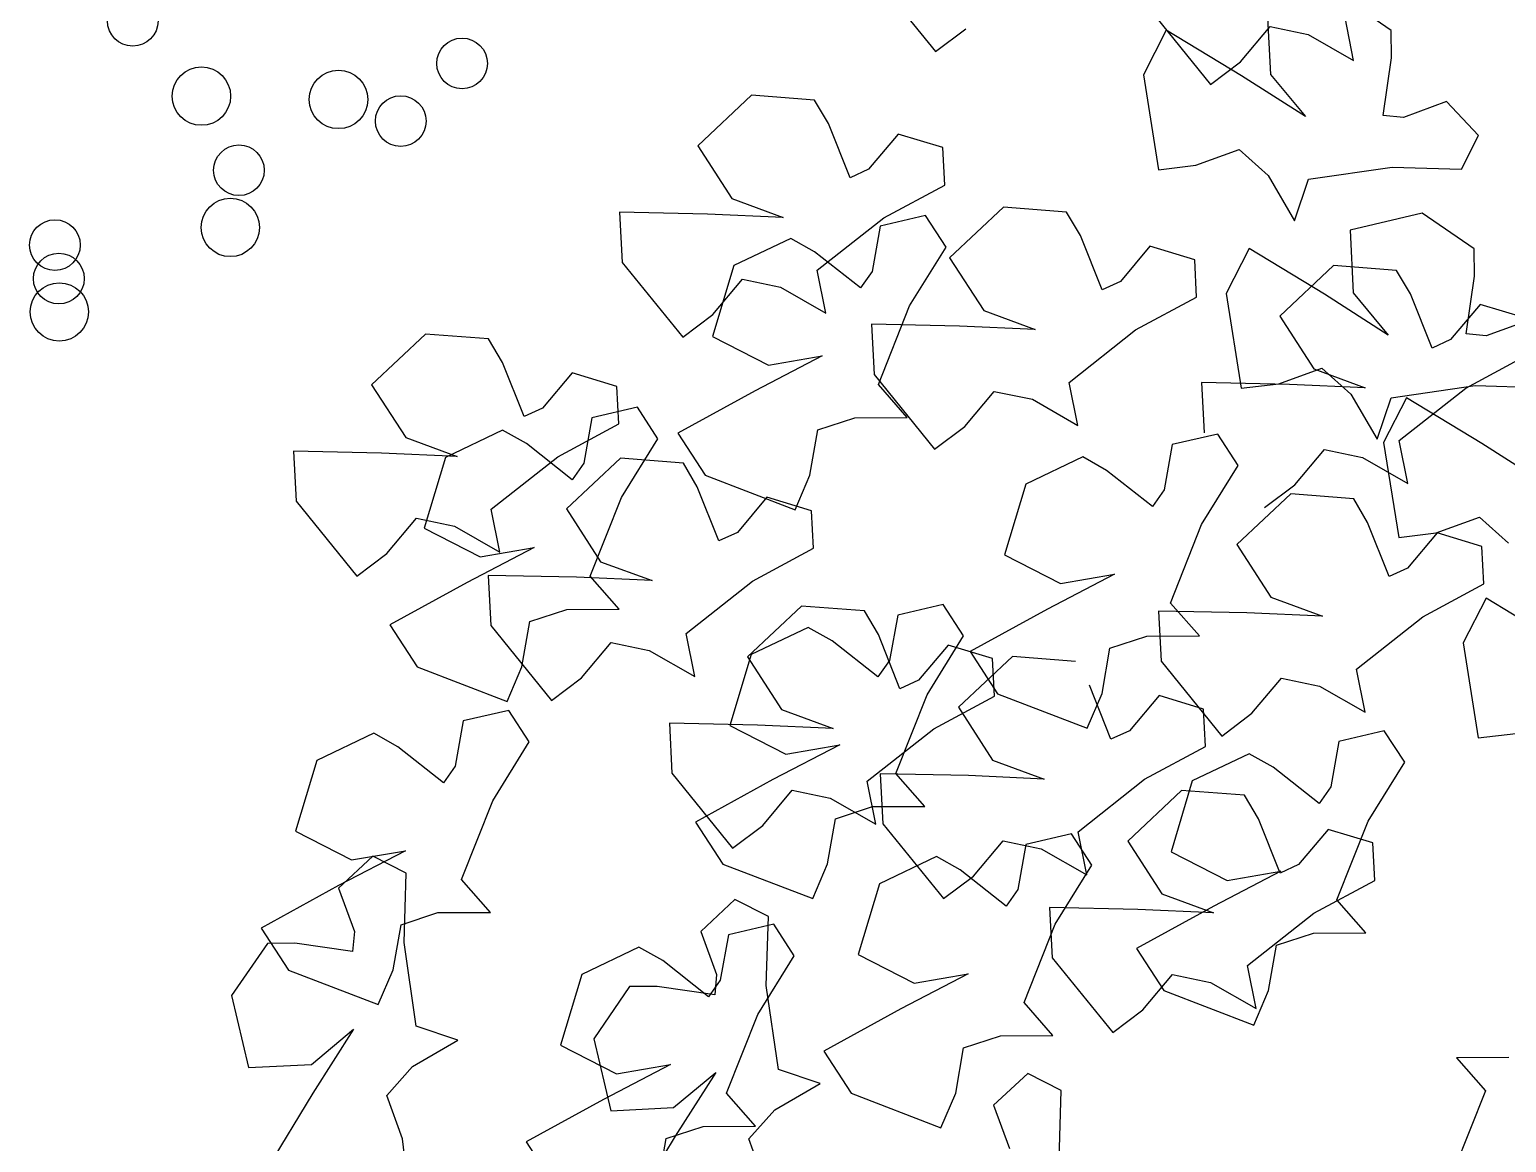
# Model space of a CAD drawing. Header units: millimetres. Extents: x 441061 to 442903, y 4515148 to 4515613.
# Drawn here: x 442219.882 to 442221.385, y 4515583.743 to 4515584.876 of the extents above; entities that cross this region are included whole.
import ezdxf

# ---------------------------------------------------------------- set-up
doc = ezdxf.new("R2010")
doc.units = ezdxf.units.MM
doc.layers.add('01_piscinas', color=254, linetype='Continuous')

msp = doc.modelspace()

# ---------------------------------------------------------------- linework, layer by layer
at = {"layer": '01_piscinas'}
for p, q in [((442220.7422, 4515584.9301), (442220.8038, 4515584.854)), ((442221.2676, 4515584.8755), (442221.2146, 4515584.9119)), ((442221.0219, 4515584.8967), (442221.0835, 4515584.8206)), ((442221.1413, 4515584.8947), (442221.1445, 4515584.8308)), ((442221.2292, 4515584.8449), (442221.2205, 4515584.8887)), ((442220.8038, 4515584.854), (442220.8345, 4515584.877)), ((442221.0385, 4515584.8758), (442221.0153, 4515584.8303)), ((442221.1153, 4515584.8293), (442221.0385, 4515584.8758)), ((442221.1141, 4515584.8437), (442221.1442, 4515584.8795)), ((442221.1442, 4515584.8795), (442221.183, 4515584.8714)), ((442221.183, 4515584.8714), (442221.2292, 4515584.8449)), ((442221.2679, 4515584.8477), (442221.2676, 4515584.8755)), ((442221.0835, 4515584.8206), (442221.1141, 4515584.8437)), ((442221.2593, 4515584.7889), (442221.2679, 4515584.8477)), ((442221.0153, 4515584.8303), (442221.0306, 4515584.7335)), ((442221.1802, 4515584.7879), (442221.1153, 4515584.8293)), ((442221.1445, 4515584.8308), (442221.1802, 4515584.7879)), ((442220.6166, 4515584.8097), (442220.5618, 4515584.7581)), ((442220.6807, 4515584.8046), (442220.6166, 4515584.8097)), ((442220.6949, 4515584.7807), (442220.6807, 4515584.8046)), ((442221.3239, 4515584.803), (442221.2799, 4515584.787)), ((442221.3564, 4515584.7684), (442221.3239, 4515584.803)), ((442220.7169, 4515584.7255), (442220.6949, 4515584.7807)), ((442221.2799, 4515584.787), (442221.2593, 4515584.7889)), ((442220.7657, 4515584.77), (442220.7356, 4515584.7341)), ((442220.8112, 4515584.7562), (442220.7657, 4515584.77)), ((442221.339, 4515584.7343), (442221.3564, 4515584.7684)), ((442220.5618, 4515584.7581), (442220.5965, 4515584.7043)), ((442220.8132, 4515584.7181), (442220.8112, 4515584.7562)), ((442221.0687, 4515584.7382), (442221.1127, 4515584.7542)), ((442221.1127, 4515584.7542), (442221.1422, 4515584.7278)), ((442220.7356, 4515584.7341), (442220.7169, 4515584.7255)), ((442221.0306, 4515584.7335), (442221.0687, 4515584.7382)), ((442221.1833, 4515584.724), (442221.2686, 4515584.7364)), ((442221.2686, 4515584.7364), (442221.339, 4515584.7343)), ((442220.7511, 4515584.6847), (442220.8132, 4515584.7181)), ((442221.1422, 4515584.7278), (442221.169, 4515584.6817)), ((442221.169, 4515584.6817), (442221.1833, 4515584.724)), ((442220.5965, 4515584.7043), (442220.6488, 4515584.685)), ((442220.4822, 4515584.6904), (442220.4849, 4515584.6393)), ((442220.5719, 4515584.6885), (442220.4822, 4515584.6904)), ((442220.6488, 4515584.685), (442220.5719, 4515584.6885)), ((442220.6835, 4515584.6313), (442220.7511, 4515584.6847)), ((442220.7936, 4515584.687), (442220.7474, 4515584.6762)), ((442220.8145, 4515584.655), (442220.7936, 4515584.687)), ((442220.8729, 4515584.6955), (442220.8181, 4515584.644)), ((442220.937, 4515584.6905), (442220.8729, 4515584.6955)), ((442220.9512, 4515584.6666), (442220.937, 4515584.6905)), ((442221.2989, 4515584.6895), (442221.2256, 4515584.6722)), ((442221.3519, 4515584.6531), (442221.2989, 4515584.6895)), ((442220.7474, 4515584.6762), (442220.7392, 4515584.6301)), ((442221.2256, 4515584.6722), (442221.2288, 4515584.6083)), ((442220.6564, 4515584.6637), (442220.5984, 4515584.636)), ((442220.6807, 4515584.6501), (442220.6564, 4515584.6637)), ((442220.7774, 4515584.595), (442220.8145, 4515584.655)), ((442220.9732, 4515584.6114), (442220.9512, 4515584.6666)), ((442221.022, 4515584.6559), (442220.9919, 4515584.62)), ((442221.0675, 4515584.6421), (442221.022, 4515584.6559)), ((442220.7273, 4515584.6133), (442220.6807, 4515584.6501)), ((442220.8181, 4515584.644), (442220.8528, 4515584.5902)), ((442221.0695, 4515584.604), (442221.0675, 4515584.6421)), ((442221.1228, 4515584.6534), (442221.0996, 4515584.6078)), ((442221.1996, 4515584.6069), (442221.1228, 4515584.6534)), ((442221.3521, 4515584.6253), (442221.3519, 4515584.6531)), ((442220.4849, 4515584.6393), (442220.5465, 4515584.5632)), ((442220.5984, 4515584.636), (442220.5768, 4515584.564)), ((442220.6923, 4515584.5875), (442220.6835, 4515584.6313)), ((442220.7392, 4515584.6301), (442220.7273, 4515584.6133)), ((442221.2088, 4515584.6363), (442221.154, 4515584.5847)), ((442221.2729, 4515584.6312), (442221.2088, 4515584.6363)), ((442221.2871, 4515584.6073), (442221.2729, 4515584.6312)), ((442221.3436, 4515584.5665), (442221.3521, 4515584.6253)), ((442220.5772, 4515584.5863), (442220.6073, 4515584.6221)), ((442220.6073, 4515584.6221), (442220.646, 4515584.614)), ((442220.646, 4515584.614), (442220.6923, 4515584.5875)), ((442220.9919, 4515584.62), (442220.9732, 4515584.6114)), ((442220.7456, 4515584.515), (442220.7774, 4515584.595)), ((442221.0074, 4515584.5706), (442221.0695, 4515584.604)), ((442221.0996, 4515584.6078), (442221.1149, 4515584.5111)), ((442221.2645, 4515584.5654), (442221.1996, 4515584.6069)), ((442221.2288, 4515584.6083), (442221.2645, 4515584.5654)), ((442221.3091, 4515584.5521), (442221.2871, 4515584.6073)), ((442221.3579, 4515584.5966), (442221.3278, 4515584.5608)), ((442221.4034, 4515584.5828), (442221.3579, 4515584.5966)), ((442220.5465, 4515584.5632), (442220.5772, 4515584.5863)), ((442220.8528, 4515584.5902), (442220.9051, 4515584.5709)), ((442221.154, 4515584.5847), (442221.1887, 4515584.5309)), ((442221.4082, 4515584.5806), (442221.3642, 4515584.5646)), ((442220.2849, 4515584.5664), (442220.23, 4515584.5148)), ((442220.3489, 4515584.5614), (442220.2849, 4515584.5664)), ((442220.7385, 4515584.5763), (442220.7412, 4515584.5252)), ((442220.8282, 4515584.5744), (442220.7385, 4515584.5763)), ((442220.9051, 4515584.5709), (442220.8282, 4515584.5744)), ((442220.9398, 4515584.5172), (442221.0074, 4515584.5706)), ((442221.3642, 4515584.5646), (442221.3436, 4515584.5665)), ((442220.3631, 4515584.5374), (442220.3489, 4515584.5614)), ((442220.5768, 4515584.564), (442220.6337, 4515584.5347)), ((442221.3278, 4515584.5608), (442221.3091, 4515584.5521)), ((442220.3851, 4515584.4823), (442220.3631, 4515584.5374)), ((442220.6886, 4515584.5442), (442220.6203, 4515584.5087)), ((442220.6337, 4515584.5347), (442220.6886, 4515584.5442)), ((442221.3433, 4515584.5113), (442221.4054, 4515584.5447)), ((442220.4339, 4515584.5268), (442220.4038, 4515584.4909)), ((442220.4794, 4515584.513), (442220.4339, 4515584.5268)), ((442220.7412, 4515584.5252), (442220.8028, 4515584.4491)), ((442221.153, 4515584.5157), (442221.197, 4515584.5317)), ((442221.1887, 4515584.5309), (442221.241, 4515584.5116)), ((442221.197, 4515584.5317), (442221.2265, 4515584.5053)), ((442220.23, 4515584.5148), (442220.2647, 4515584.4611)), ((442220.4814, 4515584.4748), (442220.4794, 4515584.513)), ((442220.6203, 4515584.5087), (442220.5417, 4515584.4655)), ((442220.775, 4515584.4814), (442220.7456, 4515584.515)), ((442220.8335, 4515584.4721), (442220.8636, 4515584.508)), ((442220.8636, 4515584.508), (442220.9023, 4515584.4999)), ((442220.9486, 4515584.4733), (442220.9398, 4515584.5172)), ((442221.0744, 4515584.517), (442221.0771, 4515584.4659)), ((442221.1641, 4515584.5151), (442221.0744, 4515584.517)), ((442221.1149, 4515584.5111), (442221.153, 4515584.5157)), ((442221.241, 4515584.5116), (442221.1641, 4515584.5151)), ((442221.2265, 4515584.5053), (442221.2533, 4515584.4592)), ((442221.2676, 4515584.5015), (442221.3529, 4515584.514)), ((442221.2757, 4515584.4579), (442221.3433, 4515584.5113)), ((442221.3529, 4515584.514), (442221.4233, 4515584.5119)), ((442220.4038, 4515584.4909), (442220.3851, 4515584.4823)), ((442220.5005, 4515584.4918), (442220.4542, 4515584.481)), ((442220.5213, 4515584.4597), (442220.5005, 4515584.4918)), ((442220.9023, 4515584.4999), (442220.9486, 4515584.4733)), ((442221.2533, 4515584.4592), (442221.2676, 4515584.5015)), ((442221.283, 4515584.5015), (442221.2598, 4515584.4559)), ((442221.3598, 4515584.455), (442221.283, 4515584.5015)), ((442220.4193, 4515584.4414), (442220.4814, 4515584.4748)), ((442220.4542, 4515584.481), (442220.446, 4515584.4349)), ((442220.6841, 4515584.4689), (442220.7217, 4515584.4812)), ((442220.7217, 4515584.4812), (442220.775, 4515584.4814)), ((442220.2647, 4515584.4611), (442220.3171, 4515584.4418)), ((442220.3632, 4515584.4685), (442220.3052, 4515584.4408)), ((442220.3875, 4515584.4548), (442220.3632, 4515584.4685)), ((442220.4842, 4515584.3998), (442220.5213, 4515584.4597)), ((442220.5417, 4515584.4655), (442220.5695, 4515584.4226)), ((442220.676, 4515584.4228), (442220.6841, 4515584.4689)), ((442220.8028, 4515584.4491), (442220.8335, 4515584.4721)), ((442221.0909, 4515584.4646), (442221.0446, 4515584.4538)), ((442221.1117, 4515584.4326), (442221.0909, 4515584.4646)), ((442220.1504, 4515584.4471), (442220.1531, 4515584.3961)), ((442220.2402, 4515584.4452), (442220.1504, 4515584.4471)), ((442220.3171, 4515584.4418), (442220.2402, 4515584.4452)), ((442220.4341, 4515584.418), (442220.3875, 4515584.4548)), ((442221.0446, 4515584.4538), (442221.0365, 4515584.4077)), ((442221.1694, 4515584.4129), (442221.1995, 4515584.4487)), ((442221.1995, 4515584.4487), (442221.2382, 4515584.4406)), ((442221.2598, 4515584.4559), (442221.2751, 4515584.3592)), ((442221.2845, 4515584.4141), (442221.2757, 4515584.4579)), ((442221.4247, 4515584.4135), (442221.3598, 4515584.455)), ((442220.3052, 4515584.4408), (442220.2836, 4515584.3687)), ((442220.3517, 4515584.388), (442220.4193, 4515584.4414)), ((442220.4832, 4515584.4399), (442220.4284, 4515584.3883)), ((442220.446, 4515584.4349), (442220.4341, 4515584.418)), ((442220.5473, 4515584.4349), (442220.4832, 4515584.4399)), ((442220.5614, 4515584.4109), (442220.5473, 4515584.4349)), ((442220.9537, 4515584.4413), (442220.8957, 4515584.4136)), ((442220.9779, 4515584.4276), (442220.9537, 4515584.4413)), ((442221.0746, 4515584.3726), (442221.1117, 4515584.4326)), ((442221.2382, 4515584.4406), (442221.2845, 4515584.4141)), ((442220.5695, 4515584.4226), (442220.661, 4515584.3875)), ((442220.661, 4515584.3875), (442220.676, 4515584.4228)), ((442221.0245, 4515584.3908), (442220.9779, 4515584.4276)), ((442220.4524, 4515584.3197), (442220.4842, 4515584.3998)), ((442220.5834, 4515584.3557), (442220.5614, 4515584.4109)), ((442220.6323, 4515584.4002), (442220.6022, 4515584.3644)), ((442220.6777, 4515584.3865), (442220.6323, 4515584.4002)), ((442220.8957, 4515584.4136), (442220.874, 4515584.3415)), ((442221.0365, 4515584.4077), (442221.0245, 4515584.3908)), ((442221.1652, 4515584.4036), (442221.1104, 4515584.352)), ((442221.1387, 4515584.3898), (442221.1694, 4515584.4129)), ((442221.2293, 4515584.3986), (442221.1652, 4515584.4036)), ((442220.1531, 4515584.3961), (442220.2148, 4515584.3199)), ((442220.3605, 4515584.3442), (442220.3517, 4515584.388)), ((442220.4284, 4515584.3883), (442220.463, 4515584.3346)), ((442220.6797, 4515584.3483), (442220.6777, 4515584.3865)), ((442221.2435, 4515584.3746), (442221.2293, 4515584.3986)), ((442220.2454, 4515584.343), (442220.2755, 4515584.3789)), ((442220.2755, 4515584.3789), (442220.3142, 4515584.3707)), ((442220.3142, 4515584.3707), (442220.3605, 4515584.3442)), ((442221.0428, 4515584.2925), (442221.0746, 4515584.3726)), ((442221.2655, 4515584.3195), (442221.2435, 4515584.3746)), ((442221.3132, 4515584.3638), (442221.3572, 4515584.3798)), ((442221.3572, 4515584.3798), (442221.3867, 4515584.3534)), ((442220.2836, 4515584.3687), (442220.3405, 4515584.3395)), ((442220.6022, 4515584.3644), (442220.5834, 4515584.3557)), ((442221.2751, 4515584.3592), (442221.3132, 4515584.3638)), ((442221.3143, 4515584.364), (442221.2842, 4515584.3281)), ((442221.3598, 4515584.3502), (442221.3143, 4515584.364)), ((442220.2148, 4515584.3199), (442220.2454, 4515584.343)), ((442220.3955, 4515584.3489), (442220.3271, 4515584.3135)), ((442220.3405, 4515584.3395), (442220.3955, 4515584.3489)), ((442220.6177, 4515584.3149), (442220.6797, 4515584.3483)), ((442220.874, 4515584.3415), (442220.9309, 4515584.3123)), ((442221.1104, 4515584.352), (442221.1451, 4515584.2983)), ((442221.3618, 4515584.312), (442221.3598, 4515584.3502)), ((442220.463, 4515584.3346), (442220.5154, 4515584.3153)), ((442221.2842, 4515584.3281), (442221.2655, 4515584.3195)), ((442220.3271, 4515584.3135), (442220.2485, 4515584.2703)), ((442220.3487, 4515584.3206), (442220.3514, 4515584.2696)), ((442220.4385, 4515584.3187), (442220.3487, 4515584.3206)), ((442220.5154, 4515584.3153), (442220.4385, 4515584.3187)), ((442220.4818, 4515584.2862), (442220.4524, 4515584.3197)), ((442220.5501, 4515584.2615), (442220.6177, 4515584.3149)), ((442220.9859, 4515584.3218), (442220.9176, 4515584.2863)), ((442220.9309, 4515584.3123), (442220.9859, 4515584.3218)), ((442221.2997, 4515584.2786), (442221.3618, 4515584.312)), ((442221.1451, 4515584.2983), (442221.1975, 4515584.279)), ((442221.364, 4515584.2974), (442221.3408, 4515584.2519)), ((442221.4408, 4515584.2509), (442221.364, 4515584.2974)), ((442220.3909, 4515584.2737), (442220.4285, 4515584.286)), ((442220.4285, 4515584.286), (442220.4818, 4515584.2862)), ((442220.6674, 4515584.2894), (442220.6126, 4515584.2378)), ((442220.7315, 4515584.2844), (442220.6674, 4515584.2894)), ((442220.7456, 4515584.2604), (442220.7315, 4515584.2844)), ((442220.7653, 4515584.2802), (442220.7571, 4515584.2341)), ((442220.8115, 4515584.291), (442220.7653, 4515584.2802)), ((442220.8323, 4515584.259), (442220.8115, 4515584.291)), ((442220.9176, 4515584.2863), (442220.8389, 4515584.2431)), ((442221.0308, 4515584.2843), (442221.0335, 4515584.2333)), ((442221.1205, 4515584.2824), (442221.0308, 4515584.2843)), ((442221.0723, 4515584.259), (442221.0428, 4515584.2925)), ((442221.1975, 4515584.279), (442221.1205, 4515584.2824)), ((442220.2485, 4515584.2703), (442220.2763, 4515584.2274)), ((442220.3514, 4515584.2696), (442220.4131, 4515584.1934)), ((442220.3828, 4515584.2276), (442220.3909, 4515584.2737)), ((442220.6743, 4515584.2677), (442220.6163, 4515584.24)), ((442220.6986, 4515584.254), (442220.6743, 4515584.2677)), ((442221.2321, 4515584.2252), (442221.2997, 4515584.2786)), ((442220.4437, 4515584.2165), (442220.4738, 4515584.2523)), ((442220.4738, 4515584.2523), (442220.5125, 4515584.2442)), ((442220.5588, 4515584.2177), (442220.5501, 4515584.2615)), ((442220.7452, 4515584.2172), (442220.6986, 4515584.254)), ((442220.7676, 4515584.2052), (442220.7456, 4515584.2604)), ((442220.8165, 4515584.2497), (442220.7864, 4515584.2139)), ((442220.7953, 4515584.199), (442220.8323, 4515584.259)), ((442220.8619, 4515584.2359), (442220.8165, 4515584.2497)), ((442220.9813, 4515584.2465), (442221.0189, 4515584.2588)), ((442221.0189, 4515584.2588), (442221.0723, 4515584.259)), ((442221.3408, 4515584.2519), (442221.3561, 4515584.1551)), ((442220.5125, 4515584.2442), (442220.5588, 4515584.2177)), ((442220.6163, 4515584.24), (442220.5946, 4515584.1679)), ((442220.6126, 4515584.2378), (442220.6472, 4515584.1841)), ((442220.7571, 4515584.2341), (442220.7452, 4515584.2172)), ((442220.8821, 4515584.2379), (442220.8273, 4515584.1864)), ((442220.8389, 4515584.2431), (442220.8667, 4515584.2002)), ((442220.8639, 4515584.1978), (442220.8619, 4515584.2359)), ((442220.9462, 4515584.2329), (442220.8821, 4515584.2379)), ((442220.9732, 4515584.2004), (442220.9813, 4515584.2465)), ((442220.2763, 4515584.2274), (442220.3678, 4515584.1923)), ((442220.3678, 4515584.1923), (442220.3828, 4515584.2276)), ((442221.0335, 4515584.2333), (442221.0951, 4515584.1571)), ((442221.2409, 4515584.1814), (442221.2321, 4515584.2252)), ((442220.4131, 4515584.1934), (442220.4437, 4515584.2165)), ((442220.7864, 4515584.2139), (442220.7676, 4515584.2052)), ((442220.9823, 4515584.1538), (442220.9603, 4515584.209)), ((442221.1258, 4515584.1802), (442221.1559, 4515584.2161)), ((442221.1559, 4515584.2161), (442221.1946, 4515584.2079)), ((442221.1946, 4515584.2079), (442221.2409, 4515584.1814)), ((442220.7634, 4515584.119), (442220.7953, 4515584.199)), ((442220.8019, 4515584.1644), (442220.8639, 4515584.1978)), ((442220.8667, 4515584.2002), (442220.9582, 4515584.1651)), ((442220.9582, 4515584.1651), (442220.9732, 4515584.2004)), ((442221.0312, 4515584.1983), (442221.0011, 4515584.1624)), ((442221.0766, 4515584.1845), (442221.0312, 4515584.1983)), ((442220.3695, 4515584.1832), (442220.3232, 4515584.1724)), ((442220.3903, 4515584.1511), (442220.3695, 4515584.1832)), ((442220.6472, 4515584.1841), (442220.6996, 4515584.1648)), ((442220.8273, 4515584.1864), (442220.8619, 4515584.1326)), ((442221.0786, 4515584.1464), (442221.0766, 4515584.1845)), ((442221.0951, 4515584.1571), (442221.1258, 4515584.1802)), ((442220.2323, 4515584.1599), (442220.1743, 4515584.1322)), ((442220.2565, 4515584.1462), (442220.2323, 4515584.1599)), ((442220.3232, 4515584.1724), (442220.3151, 4515584.1263)), ((442220.533, 4515584.1701), (442220.5356, 4515584.1191)), ((442220.6227, 4515584.1682), (442220.533, 4515584.1701)), ((442220.5946, 4515584.1679), (442220.6515, 4515584.1387)), ((442220.6996, 4515584.1648), (442220.6227, 4515584.1682)), ((442220.7343, 4515584.111), (442220.8019, 4515584.1644)), ((442221.0011, 4515584.1624), (442220.9823, 4515584.1538)), ((442221.2603, 4515584.1623), (442221.2141, 4515584.1515)), ((442221.2812, 4515584.1303), (442221.2603, 4515584.1623)), ((442221.3561, 4515584.1551), (442221.3942, 4515584.1598)), ((442220.3032, 4515584.1094), (442220.2565, 4515584.1462)), ((442220.3533, 4515584.0912), (442220.3903, 4515584.1511)), ((442220.7065, 4515584.1482), (442220.6382, 4515584.1127)), ((442220.6515, 4515584.1387), (442220.7065, 4515584.1482)), ((442221.0166, 4515584.113), (442221.0786, 4515584.1464)), ((442221.2141, 4515584.1515), (442221.2059, 4515584.1054)), ((442220.1743, 4515584.1322), (442220.1526, 4515584.0601)), ((442220.8619, 4515584.1326), (442220.9143, 4515584.1133)), ((442221.1231, 4515584.139), (442221.0651, 4515584.1113)), ((442221.1474, 4515584.1253), (442221.1231, 4515584.139)), ((442221.2441, 4515584.0703), (442221.2812, 4515584.1303)), ((442220.3151, 4515584.1263), (442220.3032, 4515584.1094)), ((442220.5356, 4515584.1191), (442220.5973, 4515584.0429)), ((442220.7476, 4515584.1187), (442220.7503, 4515584.0676)), ((442220.8374, 4515584.1168), (442220.7476, 4515584.1187)), ((442220.7929, 4515584.0854), (442220.7634, 4515584.119)), ((442220.9143, 4515584.1133), (442220.8374, 4515584.1168)), ((442221.194, 4515584.0885), (442221.1474, 4515584.1253)), ((442220.6382, 4515584.1127), (442220.5595, 4515584.0695)), ((442220.6279, 4515584.066), (442220.658, 4515584.1018)), ((442220.658, 4515584.1018), (442220.6967, 4515584.0937)), ((442220.743, 4515584.0672), (442220.7343, 4515584.111)), ((442220.949, 4515584.0595), (442221.0166, 4515584.113)), ((442221.0542, 4515584.1017), (442220.9994, 4515584.0501)), ((442221.0651, 4515584.1113), (442221.0435, 4515584.0392)), ((442221.1183, 4515584.0967), (442221.0542, 4515584.1017)), ((442221.2059, 4515584.1054), (442221.194, 4515584.0885)), ((442220.3214, 4515584.0111), (442220.3533, 4515584.0912)), ((442220.6967, 4515584.0937), (442220.743, 4515584.0672)), ((442220.702, 4515584.0729), (442220.7396, 4515584.0852)), ((442220.7396, 4515584.0852), (442220.7929, 4515584.0854)), ((442221.1325, 4515584.0727), (442221.1183, 4515584.0967)), ((442220.5595, 4515584.0695), (442220.5874, 4515584.0266)), ((442220.6938, 4515584.0268), (442220.702, 4515584.0729)), ((442221.1545, 4515584.0176), (442221.1325, 4515584.0727)), ((442221.2123, 4515583.9902), (442221.2441, 4515584.0703)), ((442220.1526, 4515584.0601), (442220.2095, 4515584.0309)), ((442220.5973, 4515584.0429), (442220.6279, 4515584.066)), ((442220.7503, 4515584.0676), (442220.812, 4515583.9915)), ((442220.942, 4515584.0576), (442220.8957, 4515584.0468)), ((442220.9628, 4515584.0256), (442220.942, 4515584.0576)), ((442220.9577, 4515584.0157), (442220.949, 4515584.0595)), ((442221.2033, 4515584.062), (442221.1732, 4515584.0262)), ((442221.2488, 4515584.0483), (442221.2033, 4515584.062)), ((442220.2645, 4515584.0403), (442220.1962, 4515584.0049)), ((442220.2095, 4515584.0309), (442220.2645, 4515584.0403)), ((442220.8426, 4515584.0145), (442220.8727, 4515584.0504)), ((442220.8727, 4515584.0504), (442220.9114, 4515584.0423)), ((442220.8957, 4515584.0468), (442220.8875, 4515584.0007)), ((442220.9114, 4515584.0423), (442220.9577, 4515584.0157)), ((442220.9994, 4515584.0501), (442221.0341, 4515583.9964)), ((442221.0435, 4515584.0392), (442221.1004, 4515584.01)), ((442221.2508, 4515584.0101), (442221.2488, 4515584.0483)), ((442220.2311, 4515584.0346), (442220.1964, 4515584.0022)), ((442220.2651, 4515584.0173), (442220.2311, 4515584.0346)), ((442220.5874, 4515584.0266), (442220.6788, 4515583.9915)), ((442220.6788, 4515583.9915), (442220.6938, 4515584.0268)), ((442220.8047, 4515584.0343), (442220.7467, 4515584.0066)), ((442220.829, 4515584.0207), (442220.8047, 4515584.0343)), ((442220.9257, 4515583.9656), (442220.9628, 4515584.0256)), ((442221.1732, 4515584.0262), (442221.1545, 4515584.0176)), ((442220.263, 4515583.9469), (442220.2651, 4515584.0173)), ((442220.3509, 4515583.9775), (442220.3214, 4515584.0111)), ((442220.812, 4515583.9915), (442220.8426, 4515584.0145)), ((442220.8756, 4515583.9839), (442220.829, 4515584.0207)), ((442221.1553, 4515584.0195), (442221.087, 4515583.984)), ((442221.1004, 4515584.01), (442221.1553, 4515584.0195)), ((442221.1887, 4515583.9767), (442221.2508, 4515584.0101)), ((442220.1962, 4515584.0049), (442220.1175, 4515583.9616)), ((442220.1964, 4515584.0022), (442220.2124, 4515583.9582)), ((442220.7467, 4515584.0066), (442220.7251, 4515583.9346)), ((442220.8875, 4515584.0007), (442220.8756, 4515583.9839)), ((442221.0341, 4515583.9964), (442221.0865, 4515583.9771)), ((442220.5997, 4515583.9906), (442220.565, 4515583.9582)), ((442220.6337, 4515583.9733), (442220.5997, 4515583.9906)), ((442220.9198, 4515583.9824), (442220.9225, 4515583.9314)), ((442221.0095, 4515583.9805), (442220.9198, 4515583.9824)), ((442221.087, 4515583.984), (442221.0084, 4515583.9408)), ((442221.0865, 4515583.9771), (442221.0095, 4515583.9805)), ((442221.2417, 4515583.9567), (442221.2123, 4515583.9902)), ((442220.2518, 4515583.9189), (442220.26, 4515583.965)), ((442220.26, 4515583.965), (442220.2975, 4515583.9774)), ((442220.2975, 4515583.9774), (442220.3509, 4515583.9775)), ((442220.6392, 4515583.9654), (442220.593, 4515583.9546)), ((442220.6316, 4515583.9029), (442220.6337, 4515583.9733)), ((442220.66, 4515583.9334), (442220.6392, 4515583.9654)), ((442220.8939, 4515583.8856), (442220.9257, 4515583.9656)), ((442221.1211, 4515583.9233), (442221.1887, 4515583.9767)), ((442220.1175, 4515583.9616), (442220.1454, 4515583.9188)), ((442220.2124, 4515583.9582), (442220.2105, 4515583.9376)), ((442220.565, 4515583.9582), (442220.581, 4515583.9142)), ((442220.593, 4515583.9546), (442220.5848, 4515583.9085)), ((442221.1508, 4515583.9442), (442221.1884, 4515583.9565)), ((442221.1884, 4515583.9565), (442221.2417, 4515583.9567)), ((442220.1239, 4515583.9459), (442220.0875, 4515583.8929)), ((442220.1517, 4515583.9462), (442220.1239, 4515583.9459)), ((442220.2105, 4515583.9376), (442220.1517, 4515583.9462)), ((442220.2754, 4515583.8616), (442220.263, 4515583.9469)), ((442220.502, 4515583.9421), (442220.444, 4515583.9144)), ((442220.5263, 4515583.9284), (442220.502, 4515583.9421)), ((442220.623, 4515583.8734), (442220.66, 4515583.9334)), ((442220.7251, 4515583.9346), (442220.782, 4515583.9054)), ((442221.0084, 4515583.9408), (442221.0362, 4515583.8979)), ((442221.1427, 4515583.8981), (442221.1508, 4515583.9442)), ((442220.1454, 4515583.9188), (442220.2368, 4515583.8837)), ((442220.2368, 4515583.8837), (442220.2518, 4515583.9189)), ((442220.5729, 4515583.8916), (442220.5263, 4515583.9284)), ((442220.9225, 4515583.9314), (442220.9841, 4515583.8552)), ((442221.1299, 4515583.8795), (442221.1211, 4515583.9233)), ((442220.444, 4515583.9144), (442220.4223, 4515583.8423)), ((442220.5848, 4515583.9085), (442220.5729, 4515583.8916)), ((442220.581, 4515583.9142), (442220.5791, 4515583.8936)), ((442220.8369, 4515583.9148), (442220.7686, 4515583.8794)), ((442220.782, 4515583.9054), (442220.8369, 4515583.9148)), ((442221.0148, 4515583.8783), (442221.0449, 4515583.9141)), ((442221.0449, 4515583.9141), (442221.0836, 4515583.906)), ((442221.0836, 4515583.906), (442221.1299, 4515583.8795)), ((442220.0875, 4515583.8929), (442220.1048, 4515583.8196)), ((442220.4925, 4515583.9019), (442220.4561, 4515583.8489)), ((442220.5204, 4515583.9021), (442220.4925, 4515583.9019)), ((442220.5791, 4515583.8936), (442220.5204, 4515583.9021)), ((442220.6441, 4515583.8176), (442220.6316, 4515583.9029)), ((442221.0362, 4515583.8979), (442221.1277, 4515583.8628)), ((442221.1277, 4515583.8628), (442221.1427, 4515583.8981)), ((442220.5911, 4515583.7933), (442220.623, 4515583.8734)), ((442220.7686, 4515583.8794), (442220.69, 4515583.8361)), ((442220.9233, 4515583.852), (442220.8939, 4515583.8856)), ((442220.9841, 4515583.8552), (442221.0148, 4515583.8783)), ((442220.1687, 4515583.8228), (442220.2116, 4515583.8585)), ((442220.2116, 4515583.8585), (442220.1701, 4515583.7936)), ((442220.3178, 4515583.8473), (442220.2754, 4515583.8616)), ((442220.2717, 4515583.8205), (442220.3178, 4515583.8473)), ((442220.4561, 4515583.8489), (442220.4734, 4515583.7756)), ((442220.8324, 4515583.8395), (442220.87, 4515583.8519)), ((442220.87, 4515583.8519), (442220.9233, 4515583.852)), ((442220.4223, 4515583.8423), (442220.4793, 4515583.8131)), ((442220.69, 4515583.8361), (442220.7178, 4515583.7933)), ((442220.8243, 4515583.7934), (442220.8324, 4515583.8395)), ((442221.3873, 4515583.8296), (442221.3339, 4515583.8294)), ((442221.3339, 4515583.8294), (442221.3634, 4515583.7958)), ((442220.1048, 4515583.8196), (442220.1687, 4515583.8228)), ((442220.2453, 4515583.791), (442220.2717, 4515583.8205)), ((442220.5342, 4515583.8226), (442220.4659, 4515583.7871)), ((442220.4793, 4515583.8131), (442220.5342, 4515583.8226)), ((442220.5373, 4515583.7788), (442220.5802, 4515583.8145)), ((442220.5802, 4515583.8145), (442220.5387, 4515583.7496)), ((442220.6864, 4515583.8033), (442220.6441, 4515583.8176)), ((442220.8976, 4515583.8136), (442220.8629, 4515583.7811)), ((442220.9316, 4515583.7962), (442220.8976, 4515583.8136)), ((442220.6403, 4515583.7765), (442220.6864, 4515583.8033)), ((442220.1701, 4515583.7936), (442220.1236, 4515583.7168)), ((442220.2613, 4515583.747), (442220.2453, 4515583.791)), ((442220.4659, 4515583.7871), (442220.3872, 4515583.7439)), ((442220.6206, 4515583.7598), (442220.5911, 4515583.7933)), ((442220.7178, 4515583.7933), (442220.8093, 4515583.7581)), ((442220.8093, 4515583.7581), (442220.8243, 4515583.7934)), ((442220.9295, 4515583.7258), (442220.9316, 4515583.7962)), ((442221.3634, 4515583.7958), (442221.3316, 4515583.7158)), ((442220.4734, 4515583.7756), (442220.5373, 4515583.7788)), ((442220.6139, 4515583.747), (442220.6403, 4515583.7765)), ((442220.8629, 4515583.7811), (442220.8789, 4515583.7371)), ((442220.5297, 4515583.7473), (442220.5673, 4515583.7596)), ((442220.5673, 4515583.7596), (442220.6206, 4515583.7598)), ((442220.2659, 4515583.7089), (442220.2613, 4515583.747)), ((442220.3872, 4515583.7439), (442220.4151, 4515583.701)), ((442220.5387, 4515583.7496), (442220.4922, 4515583.6728)), ((442220.5216, 4515583.7012), (442220.5297, 4515583.7473)), ((442220.6299, 4515583.703), (442220.6139, 4515583.747))]:
    msp.add_line(p, q, dxfattribs=at)
for centre, radius in [((442219.9869, 4515584.8853), 0.0258), ((442220.322, 4515584.8419), 0.0258), ((442220.0568, 4515584.8086), 0.0297), ((442220.1963, 4515584.8052), 0.0297), ((442220.2596, 4515584.7832), 0.0258), ((442220.095, 4515584.7331), 0.0258), ((442220.0862, 4515584.6749), 0.0297), ((442219.9077, 4515584.657), 0.0258), ((442219.9117, 4515584.6228), 0.0258), ((442219.9122, 4515584.5889), 0.0297)]:
    msp.add_circle(centre, radius, dxfattribs=at)

doc.saveas('drawing.dxf')
